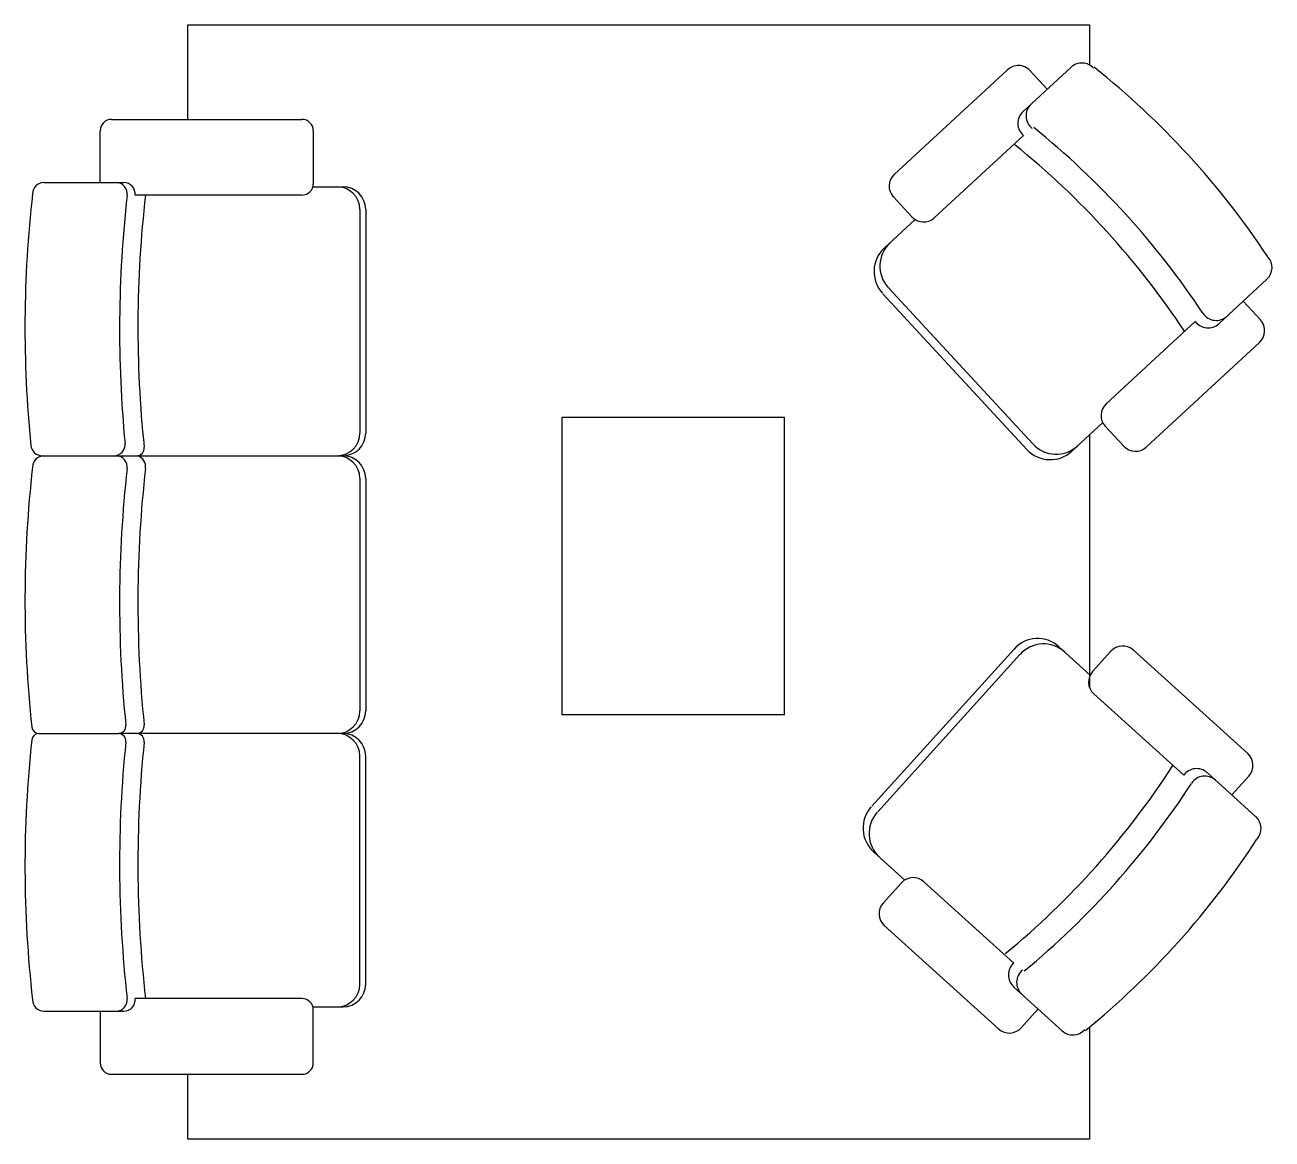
# Model space of a CAD drawing. Extents: x 0 to 2.35, y -1.02 to 1.08.
import ezdxf

# ---------------------------------------------------------------- set-up
doc = ezdxf.new("R2010")
doc.units = 0
doc.header["$MEASUREMENT"] = 0
doc.layers.add('A-MOBILIA', color=2, linetype='CONTINUOUS')

msp = doc.modelspace()

# ---------------------------------------------------------------- linework, layer by layer
at = {"layer": 'A-MOBILIA'}
for p, q in [((1.8524, 0.9941), (1.6388, 0.7968)), ((1.9722, 0.9987), (1.8816, 0.9149)), ((1.9273, 0.9572), (1.8948, 0.9924)), ((0.1634, 0.9005), (0.5222, 0.9005)), ((0.142, 0.7815), (0.142, 0.8791)), ((0.5436, 0.8791), (0.5436, 0.7791)), ((1.7144, 0.7151), (1.8823, 0.8702)), ((0.0357, 0.7815), (0.1864, 0.7815)), ((0.5222, 0.7577), (0.2077, 0.7577)), ((0.5428, 0.7733), (0.5996, 0.7733)), ((1.6372, 0.7544), (1.672, 0.7167)), ((0.6315, 0.7305), (0.6315, 0.3092)), ((0.6424, 0.7305), (0.6424, 0.3092)), ((1.6784, 0.7115), (1.6201, 0.6576)), ((2.3416, 0.5991), (2.2509, 0.5153)), ((1.889, 0.2783), (1.6176, 0.5719)), ((1.9002, 0.2886), (1.6288, 0.5822)), ((2.2967, 0.5576), (2.3292, 0.5224)), ((2.0384, 0.3645), (2.2064, 0.5196)), ((2.3275, 0.48), (2.114, 0.2827)), ((2.032, 0.3289), (1.9737, 0.275)), ((2.0716, 0.2844), (2.0368, 0.3221)), ((0.0325, 0.2663), (0.1674, 0.2663)), ((0.1674, 0.2663), (0.5996, 0.2663)), ((0.6315, 0.2235), (0.6315, -0.2143)), ((0.6424, 0.2235), (0.6424, -0.2143)), ((2.0083, -0.1469), (1.9494, -0.0936)), ((1.8647, -0.0979), (1.5965, -0.3943)), ((1.876, -0.1081), (1.6078, -0.4046)), ((2.0474, -0.1021), (2.013, -0.1401)), ((2.3054, -0.2949), (2.0897, -0.1)), ((2.0151, -0.1825), (2.1847, -0.3358)), ((0.0262, -0.2571), (0.1761, -0.2571)), ((0.5996, -0.2571), (0.1761, -0.2571)), ((0.6315, -0.7295), (0.6315, -0.2999)), ((0.6424, -0.7295), (0.6424, -0.2999)), ((2.3207, -0.4139), (2.2292, -0.331)), ((2.2753, -0.3728), (2.3075, -0.3373)), ((1.6587, -0.5333), (1.5998, -0.48)), ((1.618, -0.5767), (1.6524, -0.5386)), ((1.6948, -0.5365), (1.8643, -0.6898)), ((1.8357, -0.814), (1.6201, -0.619)), ((1.9556, -0.8174), (1.864, -0.7346)), ((0.5222, -0.7567), (0.2077, -0.7567)), ((0.5428, -0.7723), (0.5996, -0.7723)), ((0.0357, -0.7806), (0.1864, -0.7806)), ((0.142, -0.7806), (0.142, -0.8781)), ((0.5436, -0.8781), (0.5436, -0.7782)), ((1.9102, -0.7764), (1.8781, -0.8119)), ((0.1634, -0.8995), (0.5222, -0.8995))]:
    msp.add_line(p, q, dxfattribs=at)
for points in [[(0.3073, 0.9005), (0.3073, 1.0785), (2.0073, 1.0785)], [(2.0073, 1.0785), (2.0073, 1.0028)], [(2.0073, 0.306), (2.0073, -0.1711)], [(2.0073, -0.8104), (2.0073, -1.0215), (0.3073, -1.0215), (0.3073, -0.8995)]]:
    msp.add_lwpolyline(points, dxfattribs=at)
msp.add_lwpolyline([(1.0119, 0.3388), (1.0119, -0.2212), (1.4319, -0.2212), (1.4319, 0.3388)], close=True, dxfattribs=at)
for centre, radius, start, end in [((1.8728, 0.972), 0.03, 42.745, 132.745), ((1.9926, 0.9767), 0.03, 42.745, 132.745), ((1.0487, -0.216), 1.5527, 33.518, 51.4655), ((1.9173, 0.9071), 0.03, 132.745, 231.9204), ((0.1634, 0.8791), 0.0214, 90, 180), ((0.5222, 0.8791), 0.0214, 0, 90), ((1.9019, 0.8929), 0.03, 132.745, 229.2564), ((0.9272, -0.3236), 1.5527, 33.5697, 51.1169), ((0.8918, -0.3564), 1.5527, 33.518, 51.1169), ((0.0357, 0.7601), 0.0214, 90, 180), ((0.1715, 0.7601), 0.0214, 350.8246, 90), ((0.1864, 0.7601), 0.0214, 353.4887, 90), ((0.5222, 0.7791), 0.0214, 270, 0), ((1.6592, 0.7748), 0.03, 132.745, 222.745), ((2.2176, 0.5083), 2.2176, 173.4792, 185.7629), ((2.4259, 0.5046), 2.2475, 173.5588, 185.484), ((2.3806, 0.5087), 2.1677, 173.4044, 185.9849), ((0.5887, 0.7305), 0.0428, 0, 90), ((0.5996, 0.7305), 0.0428, 0, 90), ((1.694, 0.7371), 0.03, 222.745, 312.745), ((1.6719, 0.6239), 0.06, 132.745, 222.745), ((1.6608, 0.6136), 0.06, 132.745, 222.745), ((2.3212, 0.6211), 0.03, 312.745, 42.745), ((2.2306, 0.5373), 0.03, 216.2337, 312.745), ((2.246, 0.5515), 0.03, 213.5697, 312.745), ((2.3072, 0.502), 0.03, 312.745, 42.745), ((2.0588, 0.3425), 0.03, 132.745, 222.745), ((0.5887, 0.3092), 0.0428, 270, 0), ((0.5996, 0.3092), 0.0428, 270, 0), ((0.0325, 0.2878), 0.0214, 185.7629, 270), ((0.1674, 0.2878), 0.0214, 270, 5.484), ((0.2106, 0.2806), 0.0143, 270, 8.3719), ((1.9442, 0.3293), 0.06, 222.745, 312.745), ((2.0936, 0.3048), 0.03, 222.745, 312.745), ((0.0357, 0.2449), 0.0214, 90, 180), ((0.1715, 0.2449), 0.0214, 350.8246, 90), ((0.2061, 0.2459), 0.0214, 350.8246, 72.5431), ((0.5887, 0.2235), 0.0428, 0, 90), ((0.5996, 0.2235), 0.0428, 0, 90), ((1.933, 0.319), 0.06, 222.745, 312.745), ((2.2176, -0.0069), 2.2176, 173.4792, 186.1632), ((2.4259, -0.0106), 2.2475, 173.5588, 185.8777), ((2.4564, -0.0108), 2.2435, 173.5169, 185.8828), ((1.9092, -0.1381), 0.06, 47.8602, 137.8602), ((1.9205, -0.1483), 0.06, 47.8602, 137.8602), ((2.0696, -0.1222), 0.03, 47.8602, 137.8602), ((2.0352, -0.1602), 0.03, 137.8602, 227.8602), ((0.5887, -0.2143), 0.0428, 270, 0), ((0.5996, -0.2143), 0.0428, 270, 0), ((0.0269, -0.2428), 0.0143, 188.7204, 270), ((0.0269, -0.2714), 0.0143, 90, 171.2796), ((0.1761, -0.2428), 0.0143, 270, 8.3719), ((0.1761, -0.2714), 0.0143, 351.6281, 90), ((0.2106, -0.2428), 0.0143, 270, 8.3719), ((0.2106, -0.2714), 0.0143, 351.6281, 90), ((0.5887, -0.2999), 0.0428, 360, 90), ((0.5996, -0.2999), 0.0428, 360, 90), ((2.2176, -0.5073), 2.2176, 173.8368, 186.5208), ((2.4259, -0.5036), 2.2475, 174.1223, 186.4412), ((2.4564, -0.5034), 2.2435, 174.1172, 186.4831), ((2.2853, -0.3172), 0.03, 317.8602, 47.8602), ((0.8609, 0.5262), 1.5527, 309.4884, 327.0872), ((2.209, -0.3533), 0.03, 47.8602, 144.3715), ((0.8967, 0.4938), 1.5527, 309.4884, 327.0356), ((2.2246, -0.3673), 0.03, 47.8602, 147.0356), ((1.6401, -0.4355), 0.06, 137.8602, 227.8602), ((1.6514, -0.4458), 0.06, 137.8602, 227.8602), ((2.3006, -0.4361), 0.03, 317.8602, 47.8602), ((1.0193, 0.3875), 1.5527, 309.1398, 327.0872), ((1.6746, -0.5587), 0.03, 47.8602, 137.8602), ((1.6402, -0.5968), 0.03, 137.8602, 227.8602), ((1.8842, -0.7123), 0.03, 131.3489, 227.8602), ((1.8997, -0.7264), 0.03, 128.6848, 227.8602), ((0.5887, -0.7295), 0.0428, 270, 0), ((0.5996, -0.7295), 0.0428, 270, 0), ((0.0357, -0.7592), 0.0214, 180, 270), ((0.1715, -0.7592), 0.0214, 270, 9.1754), ((0.1864, -0.7592), 0.0214, 270, 6.5113), ((0.5222, -0.7782), 0.0214, 0, 90), ((1.8558, -0.7918), 0.03, 227.8602, 317.8602), ((1.9757, -0.7952), 0.03, 227.8602, 317.8602), ((0.1634, -0.8781), 0.0214, 180, 270), ((0.5222, -0.8781), 0.0214, 270, 0)]:
    msp.add_arc(centre, radius, start, end, dxfattribs=at)

doc.saveas('drawing.dxf')
